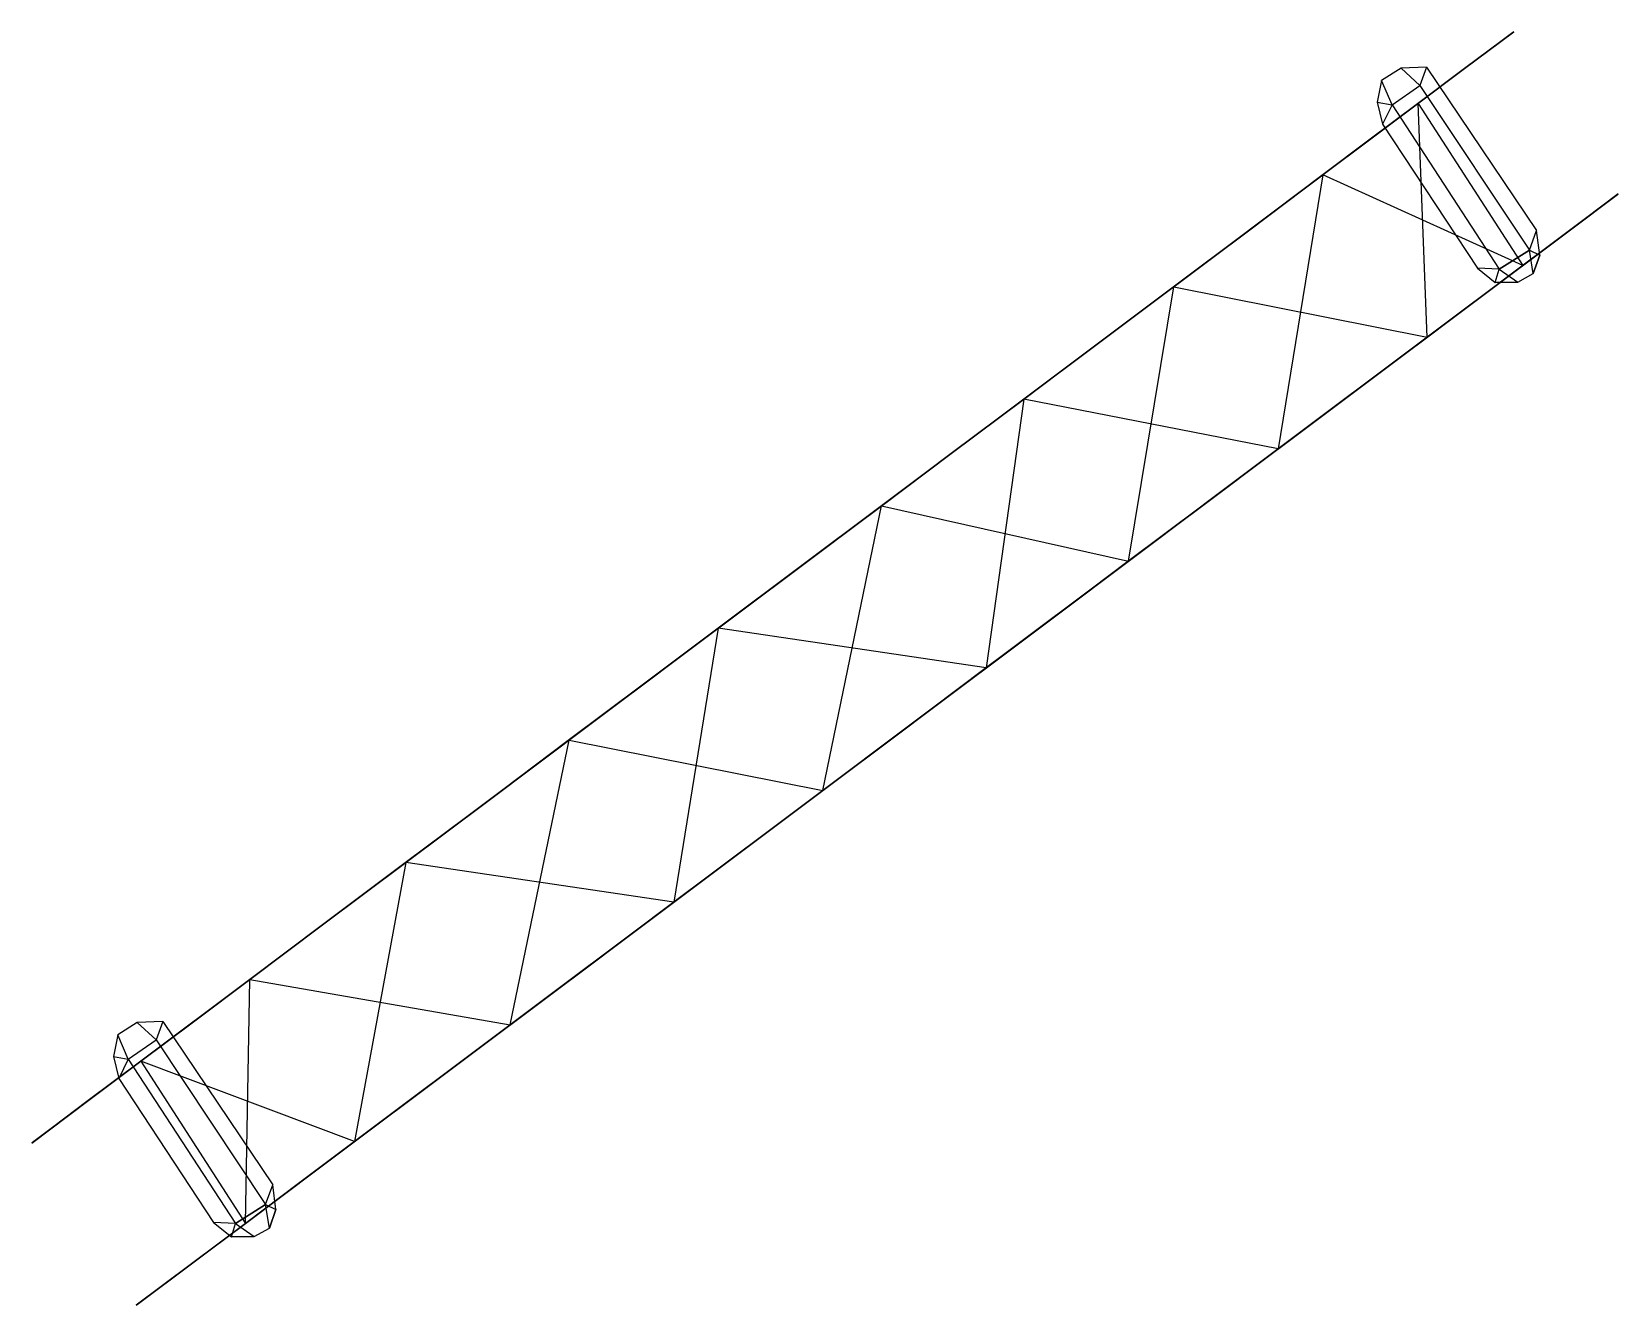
# Model space of a CAD drawing. Extents: x -0.081 to 0.878, y -0.094 to 0.677.
import ezdxf

# ---------------------------------------------------------------- set-up
doc = ezdxf.new("R2010")
doc.units = 0
doc.header["$MEASUREMENT"] = 0
doc.layers.get('0').update_dxf_attribs({"linetype": 'CONTINUOUS'})

msp = doc.modelspace()

# ---------------------------------------------------------------- linework, layer by layer
for p, q in [((0.81447, 0.67621, 0.14786), (0.75721, 0.63327, 0.1995)), ((0.78442, 0.65369, 0.1034), (0.81498, 0.67659, 0.10404)), ((0.81498, 0.67659, 0.10404), (0.7852, 0.65426, 0.14703)), ((0.7852, 0.65426, 0.14703), (0.81447, 0.67621, 0.14786)), ((0.81447, 0.67621, 0.14786), (0.81498, 0.67659, 0.10404)), ((0.72743, 0.61094, 0.14735), (0.7852, 0.65426, 0.14703)), ((0.74684, 0.65451, 0.01359), (0.73503, 0.6472, 0.01359)), ((0.7622, 0.65524, 0.01359), (0.74684, 0.65451, 0.01359)), ((0.7622, 0.65524, 0.01359), (0.74684, 0.65451, 0.01359)), ((0.74684, 0.65451, 0.01359), (0.75822, 0.6441, 0.10196)), ((0.7852, 0.65426, 0.14703), (0.7567, 0.63289, 0.10372)), ((0.7567, 0.63289, 0.10372), (0.78442, 0.65369, 0.1034)), ((0.7622, 0.65524, 0.01359), (0.75822, 0.6441, 0.10196)), ((0.7622, 0.65524, 0.01359), (0.82878, 0.55639, 0.01359)), ((0.7852, 0.65426, 0.14703), (0.78442, 0.65369, 0.1034)), ((0.73503, 0.6472, 0.01359), (0.73244, 0.63393, 0.01359)), ((0.73503, 0.6472, 0.01359), (0.73244, 0.63393, 0.01359)), ((0.74141, 0.63246, 0.10196), (0.73503, 0.6472, 0.01359)), ((0.74141, 0.63246, 0.10196), (0.75822, 0.6441, 0.10196)), ((0.75822, 0.6441, 0.10196), (0.82442, 0.54448, 0.10196)), ((0.73244, 0.63393, 0.01359), (0.74141, 0.63246, 0.10196)), ((0.73244, 0.63393, 0.01359), (0.73569, 0.62072, 0.01359)), ((0.75721, 0.63327, 0.1995), (0.69944, 0.58997, 0.24024)), ((0.7567, 0.63289, 0.10372), (0.72743, 0.61094, 0.14735)), ((0.72768, 0.61114, 0.10499), (0.7567, 0.63289, 0.10372)), ((0.74141, 0.63246, 0.10196), (0.73569, 0.62072, 0.01359)), ((0.74141, 0.63246, 0.10196), (0.80625, 0.53302, 0.10196)), ((0.75721, 0.63327, 0.1995), (0.7567, 0.63289, 0.10372)), ((0.76266, 0.49185, 0.23985), (0.75721, 0.63327, 0.1995)), ((0.75721, 0.63327, 0.1995), (0.82044, 0.53515, 0.19911)), ((0.73569, 0.62072, 0.01359), (0.79301, 0.53366, 0.01359)), ((0.65477, 0.55646, 0.14766), (0.72743, 0.61094, 0.14735)), ((0.6997, 0.59016, 0.10404), (0.72768, 0.61114, 0.10499)), ((0.72743, 0.61094, 0.14735), (0.6997, 0.59016, 0.10404)), ((0.72743, 0.61094, 0.14735), (0.72768, 0.61114, 0.10499)), ((0.69944, 0.58997, 0.24024), (0.60931, 0.52239, 0.29188)), ((0.65451, 0.55627, 0.1034), (0.6997, 0.59016, 0.10404)), ((0.6997, 0.59016, 0.10404), (0.65477, 0.55646, 0.14766)), ((0.69944, 0.58997, 0.24024), (0.67254, 0.42427, 0.29148)), ((0.69944, 0.58997, 0.24024), (0.6997, 0.59016, 0.10404)), ((0.82044, 0.53515, 0.19911), (0.69944, 0.58997, 0.24024)), ((0.8777, 0.57809, 0.14746), (0.82044, 0.53515, 0.19911)), ((0.84765, 0.55557, 0.103), (0.87821, 0.57848, 0.10364)), ((0.87821, 0.57848, 0.10364), (0.84842, 0.55614, 0.14662)), ((0.84842, 0.55614, 0.14662), (0.8777, 0.57809, 0.14746)), ((0.8777, 0.57809, 0.14746), (0.87821, 0.57848, 0.10364)), ((0.56309, 0.48774, 0.14799), (0.65477, 0.55646, 0.14766)), ((0.65477, 0.55646, 0.14766), (0.60906, 0.52219, 0.10372)), ((0.60906, 0.52219, 0.10372), (0.65451, 0.55627, 0.1034)), ((0.65477, 0.55646, 0.14766), (0.65451, 0.55627, 0.1034)), ((0.79066, 0.51283, 0.14695), (0.84842, 0.55614, 0.14662)), ((0.84842, 0.55614, 0.14662), (0.81993, 0.53477, 0.10332)), ((0.81993, 0.53477, 0.10332), (0.84765, 0.55557, 0.103)), ((0.82442, 0.54448, 0.10196), (0.82878, 0.55639, 0.01359)), ((0.83068, 0.54143, 0.01359), (0.82878, 0.55639, 0.01359)), ((0.84842, 0.55614, 0.14662), (0.84765, 0.55557, 0.103)), ((0.82442, 0.54448, 0.10196), (0.80625, 0.53302, 0.10196)), ((0.80625, 0.53302, 0.10196), (0.82442, 0.54448, 0.10196)), ((0.82671, 0.53029, 0.01359), (0.82442, 0.54448, 0.10196)), ((0.82442, 0.54448, 0.10196), (0.83068, 0.54143, 0.01359)), ((0.83068, 0.54143, 0.01359), (0.82671, 0.53029, 0.01359)), ((0.82671, 0.53029, 0.01359), (0.83068, 0.54143, 0.01359)), ((0.82044, 0.53515, 0.19911), (0.76266, 0.49185, 0.23985)), ((0.81993, 0.53477, 0.10332), (0.79066, 0.51283, 0.14695)), ((0.79092, 0.51302, 0.1046), (0.81993, 0.53477, 0.10332)), ((0.80625, 0.53302, 0.10196), (0.79301, 0.53366, 0.01359)), ((0.79301, 0.53366, 0.01359), (0.80379, 0.52501, 0.01359)), ((0.80379, 0.52501, 0.01359), (0.80625, 0.53302, 0.10196)), ((0.80625, 0.53302, 0.10196), (0.81741, 0.52514, 0.01359)), ((0.81741, 0.52514, 0.01359), (0.82671, 0.53029, 0.01359)), ((0.82044, 0.53515, 0.19911), (0.81993, 0.53477, 0.10332)), ((0.60931, 0.52239, 0.29188), (0.51869, 0.45443, 0.32749)), ((0.56284, 0.48754, 0.10372), (0.60906, 0.52219, 0.10372)), ((0.60906, 0.52219, 0.10372), (0.56309, 0.48774, 0.14799)), ((0.58191, 0.35631, 0.32709), (0.60931, 0.52239, 0.29188)), ((0.60931, 0.52239, 0.29188), (0.60906, 0.52219, 0.10372)), ((0.60931, 0.52239, 0.29188), (0.76266, 0.49185, 0.23985)), ((0.81741, 0.52514, 0.01359), (0.80379, 0.52501, 0.01359)), ((0.80379, 0.52501, 0.01359), (0.81741, 0.52514, 0.01359)), ((0.71799, 0.45834, 0.14726), (0.79066, 0.51283, 0.14695)), ((0.76293, 0.49204, 0.10364), (0.79092, 0.51302, 0.1046)), ((0.79066, 0.51283, 0.14695), (0.76293, 0.49204, 0.10364)), ((0.79066, 0.51283, 0.14695), (0.79092, 0.51302, 0.1046)), ((0.76266, 0.49185, 0.23985), (0.67254, 0.42427, 0.29148)), ((0.71773, 0.45815, 0.103), (0.76293, 0.49204, 0.10364)), ((0.76293, 0.49204, 0.10364), (0.71799, 0.45834, 0.14726)), ((0.76266, 0.49185, 0.23985), (0.76293, 0.49204, 0.10364)), ((0.47477, 0.42151, 0.14766), (0.56309, 0.48774, 0.14799)), ((0.56309, 0.48774, 0.14799), (0.51842, 0.45423, 0.10404)), ((0.51842, 0.45423, 0.10404), (0.56284, 0.48754, 0.10372)), ((0.56309, 0.48774, 0.14799), (0.56284, 0.48754, 0.10372)), ((0.51869, 0.45443, 0.32749), (0.43267, 0.38993, 0.34321)), ((0.51842, 0.45423, 0.10404), (0.47477, 0.42151, 0.14766)), ((0.47477, 0.42151, 0.10372), (0.51842, 0.45423, 0.10404)), ((0.51869, 0.45443, 0.32749), (0.49589, 0.29181, 0.34281)), ((0.51869, 0.45443, 0.32749), (0.51842, 0.45423, 0.10404)), ((0.67254, 0.42427, 0.29148), (0.51869, 0.45443, 0.32749)), ((0.62633, 0.38962, 0.14758), (0.71799, 0.45834, 0.14726)), ((0.71799, 0.45834, 0.14726), (0.67229, 0.42407, 0.10332)), ((0.67229, 0.42407, 0.10332), (0.71773, 0.45815, 0.103)), ((0.71799, 0.45834, 0.14726), (0.71773, 0.45815, 0.103)), ((0.67254, 0.42427, 0.29148), (0.58191, 0.35631, 0.32709)), ((0.62608, 0.38942, 0.10332), (0.67229, 0.42407, 0.10332)), ((0.67229, 0.42407, 0.10332), (0.62633, 0.38962, 0.14758)), ((0.67254, 0.42427, 0.29148), (0.67229, 0.42407, 0.10332)), ((0.38234, 0.3522, 0.14799), (0.47477, 0.42151, 0.14766)), ((0.47477, 0.42151, 0.14766), (0.43215, 0.38955, 0.10372)), ((0.43215, 0.38955, 0.10372), (0.47477, 0.42151, 0.10372)), ((0.47477, 0.42151, 0.14766), (0.47477, 0.42151, 0.10372)), ((0.43267, 0.38993, 0.34321), (0.33381, 0.31581, 0.34288)), ((0.38209, 0.352, 0.10372), (0.43215, 0.38955, 0.10372)), ((0.43215, 0.38955, 0.10372), (0.38234, 0.3522, 0.14799)), ((0.39704, 0.21769, 0.34249), (0.43267, 0.38993, 0.34321)), ((0.43267, 0.38993, 0.34321), (0.43215, 0.38955, 0.10372)), ((0.43267, 0.38993, 0.34321), (0.58191, 0.35631, 0.32709)), ((0.538, 0.32339, 0.14726), (0.62633, 0.38962, 0.14758)), ((0.62633, 0.38962, 0.14758), (0.58165, 0.35611, 0.10364)), ((0.58165, 0.35611, 0.10364), (0.62608, 0.38942, 0.10332)), ((0.62633, 0.38962, 0.14758), (0.62608, 0.38942, 0.10332)), ((0.58191, 0.35631, 0.32709), (0.49589, 0.29181, 0.34281)), ((0.58165, 0.35611, 0.10364), (0.538, 0.32339, 0.14726)), ((0.538, 0.32339, 0.10332), (0.58165, 0.35611, 0.10364)), ((0.58191, 0.35631, 0.32709), (0.58165, 0.35611, 0.10364)), ((0.28785, 0.28134, 0.14766), (0.38234, 0.3522, 0.14799)), ((0.38234, 0.3522, 0.14799), (0.33381, 0.31581, 0.10404)), ((0.33381, 0.31581, 0.10404), (0.38209, 0.352, 0.10372)), ((0.38234, 0.3522, 0.14799), (0.38209, 0.352, 0.10372)), ((0.44557, 0.25408, 0.14758), (0.538, 0.32339, 0.14726)), ((0.538, 0.32339, 0.14726), (0.49538, 0.29143, 0.10332)), ((0.49538, 0.29143, 0.10332), (0.538, 0.32339, 0.10332)), ((0.538, 0.32339, 0.14726), (0.538, 0.32339, 0.10332)), ((0.33381, 0.31581, 0.34288), (0.24369, 0.24823, 0.32781)), ((0.28734, 0.28096, 0.10372), (0.33381, 0.31581, 0.10404)), ((0.33381, 0.31581, 0.10404), (0.28785, 0.28134, 0.14766)), ((0.33381, 0.31581, 0.34288), (0.30691, 0.15011, 0.32741)), ((0.49589, 0.29181, 0.34281), (0.33381, 0.31581, 0.34288)), ((0.33381, 0.31581, 0.34288), (0.33381, 0.31581, 0.10404)), ((0.49589, 0.29181, 0.34281), (0.39704, 0.21769, 0.34249)), ((0.44532, 0.25388, 0.10332), (0.49538, 0.29143, 0.10332)), ((0.49538, 0.29143, 0.10332), (0.44557, 0.25408, 0.14758)), ((0.49589, 0.29181, 0.34281), (0.49538, 0.29143, 0.10332)), ((0.19363, 0.2107, 0.14735), (0.28785, 0.28134, 0.14766)), ((0.28785, 0.28134, 0.14766), (0.24317, 0.24785, 0.10372)), ((0.24317, 0.24785, 0.10372), (0.28734, 0.28096, 0.10372)), ((0.28785, 0.28134, 0.14766), (0.28734, 0.28096, 0.10372)), ((0.35109, 0.18322, 0.14726), (0.44557, 0.25408, 0.14758)), ((0.44557, 0.25408, 0.14758), (0.39704, 0.21769, 0.10364)), ((0.39704, 0.21769, 0.10364), (0.44532, 0.25388, 0.10332)), ((0.44557, 0.25408, 0.14758), (0.44532, 0.25388, 0.10332)), ((0.24369, 0.24823, 0.32781), (0.14483, 0.17412, 0.29156)), ((0.19336, 0.21051, 0.1034), (0.24317, 0.24785, 0.10372)), ((0.24317, 0.24785, 0.10372), (0.19363, 0.2107, 0.14735)), ((0.20807, 0.076, 0.29117), (0.24369, 0.24823, 0.32781)), ((0.24369, 0.24823, 0.32781), (0.24317, 0.24785, 0.10372)), ((0.24369, 0.24823, 0.32781), (0.39704, 0.21769, 0.34249)), ((0.39704, 0.21769, 0.34249), (0.30691, 0.15011, 0.32741)), ((0.35056, 0.18284, 0.10332), (0.39704, 0.21769, 0.10364)), ((0.39704, 0.21769, 0.10364), (0.35109, 0.18322, 0.14726)), ((0.39704, 0.21769, 0.34249), (0.39704, 0.21769, 0.10364)), ((0.09451, 0.13638, 0.14735), (0.19363, 0.2107, 0.14735)), ((0.19363, 0.2107, 0.14735), (0.14458, 0.17392, 0.10404)), ((0.14458, 0.17392, 0.10404), (0.19336, 0.21051, 0.1034)), ((0.19363, 0.2107, 0.14735), (0.19336, 0.21051, 0.1034)), ((0.25685, 0.11257, 0.14695), (0.35109, 0.18322, 0.14726)), ((0.35109, 0.18322, 0.14726), (0.30641, 0.14973, 0.10332)), ((0.30641, 0.14973, 0.10332), (0.35056, 0.18284, 0.10332)), ((0.35109, 0.18322, 0.14726), (0.35056, 0.18284, 0.10332)), ((0.14483, 0.17412, 0.29156), (0.05061, 0.10345, 0.24056)), ((0.14458, 0.17392, 0.10404), (0.09451, 0.13638, 0.14735)), ((0.09451, 0.13638, 0.10404), (0.14458, 0.17392, 0.10404)), ((0.14483, 0.17412, 0.29156), (0.11383, 0.00534, 0.24016)), ((0.14483, 0.17412, 0.29156), (0.14458, 0.17392, 0.10404)), ((0.30691, 0.15011, 0.32741), (0.14483, 0.17412, 0.29156)), ((0.30691, 0.15011, 0.32741), (0.20807, 0.076, 0.29117)), ((0.25659, 0.11237, 0.103), (0.30641, 0.14973, 0.10332)), ((0.30641, 0.14973, 0.10332), (0.25685, 0.11257, 0.14695)), ((0.30691, 0.15011, 0.32741), (0.30641, 0.14973, 0.10332)), ((0.01672, 0.07805, 0.14799), (0.09451, 0.13638, 0.14735)), ((0.09451, 0.13638, 0.14735), (0.05061, 0.10345, 0.10372)), ((0.05061, 0.10345, 0.10372), (0.09451, 0.13638, 0.10404)), ((0.09451, 0.13638, 0.14735), (0.09451, 0.13638, 0.10404)), ((0.15775, 0.03826, 0.14695), (0.25685, 0.11257, 0.14695)), ((0.25685, 0.11257, 0.14695), (0.20781, 0.0758, 0.10364)), ((0.20781, 0.0758, 0.10364), (0.25659, 0.11237, 0.103)), ((0.25685, 0.11257, 0.14695), (0.25659, 0.11237, 0.103)), ((0.05061, 0.10345, 0.24056), (-0.01538, 0.05398, 0.19918)), ((0.01645, 0.07785, 0.10372), (0.05061, 0.10345, 0.10372)), ((0.05061, 0.10345, 0.10372), (0.01672, 0.07805, 0.14799)), ((0.04785, -0.04414, 0.19879), (0.05061, 0.10345, 0.24056)), ((0.05061, 0.10345, 0.24056), (0.20807, 0.076, 0.29117)), ((0.05061, 0.10345, 0.24056), (0.05061, 0.10345, 0.10372)), ((-0.04798, 0.02953, 0.14735), (0.01672, 0.07805, 0.14799)), ((-0.01752, 0.07732), (-0.02932, 0.07)), ((-0.00215, 0.07806), (-0.01752, 0.07732)), ((-0.00215, 0.07806), (-0.01752, 0.07732)), ((-0.01752, 0.07732), (-0.00613, 0.06692, 0.10196)), ((0.01672, 0.07805, 0.14799), (-0.01538, 0.05398, 0.10404)), ((-0.01538, 0.05398, 0.10404), (0.01645, 0.07785, 0.10372)), ((-0.00215, 0.07806), (-0.00613, 0.06692, 0.10196)), ((-0.00215, 0.07806), (0.06443, -0.02078)), ((0.01672, 0.07805, 0.14799), (0.01645, 0.07785, 0.10372)), ((-0.02932, 0.07), (-0.03191, 0.05674)), ((-0.02932, 0.07), (-0.03191, 0.05674)), ((-0.02294, 0.05526, 0.10196), (-0.02932, 0.07)), ((0.20807, 0.076, 0.29117), (0.11383, 0.00534, 0.24016)), ((0.20781, 0.0758, 0.10364), (0.15775, 0.03826, 0.14695)), ((0.15775, 0.03826, 0.10364), (0.20781, 0.0758, 0.10364)), ((0.20807, 0.076, 0.29117), (0.20781, 0.0758, 0.10364)), ((-0.02294, 0.05526, 0.10196), (-0.00613, 0.06692, 0.10196)), ((-0.00613, 0.06692, 0.10196), (0.06007, -0.0327, 0.10196)), ((-0.01538, 0.05398, 0.19918), (-0.08085, 0.00489, 0.14818)), ((-0.01538, 0.05398, 0.10404), (-0.04798, 0.02953, 0.14735)), ((-0.04773, 0.02972, 0.10499), (-0.01538, 0.05398, 0.10404)), ((-0.03191, 0.05674), (-0.02294, 0.05526, 0.10196)), ((-0.03191, 0.05674), (-0.02866, 0.04352)), ((-0.02294, 0.05526, 0.10196), (-0.02866, 0.04352)), ((-0.02294, 0.05526, 0.10196), (0.04189, -0.04418, 0.10196)), ((-0.01538, 0.05398, 0.19918), (0.04785, -0.04414, 0.19879)), ((0.11383, 0.00534, 0.24016), (-0.01538, 0.05398, 0.19918)), ((-0.01538, 0.05398, 0.19918), (-0.01538, 0.05398, 0.10404)), ((-0.02866, 0.04352), (0.02866, -0.04352)), ((-0.08137, 0.0045, 0.10372), (-0.04773, 0.02972, 0.10499)), ((-0.04798, 0.02953, 0.14735), (-0.08137, 0.0045, 0.10372)), ((-0.08085, 0.00489, 0.14818), (-0.04798, 0.02953, 0.14735)), ((-0.04798, 0.02953, 0.14735), (-0.04773, 0.02972, 0.10499)), ((0.07994, -0.02007, 0.14758), (0.15775, 0.03826, 0.14695)), ((0.15775, 0.03826, 0.14695), (0.11383, 0.00534, 0.10332)), ((0.11383, 0.00534, 0.10332), (0.15775, 0.03826, 0.10364)), ((0.15775, 0.03826, 0.14695), (0.15775, 0.03826, 0.10364)), ((-0.08085, 0.00489, 0.14818), (-0.08137, 0.0045, 0.10372)), ((0.04785, -0.04414, 0.10364), (0.11383, 0.00534, 0.10332)), ((0.11383, 0.00534, 0.24016), (0.04785, -0.04414, 0.19879)), ((0.11383, 0.00534, 0.10332), (0.07994, -0.02007, 0.14758)), ((0.11383, 0.00534, 0.24016), (0.11383, 0.00534, 0.10332)), ((0.01524, -0.06859, 0.14695), (0.07994, -0.02007, 0.14758)), ((0.07994, -0.02007, 0.14758), (0.04785, -0.04414, 0.10364)), ((0.06007, -0.0327, 0.10196), (0.06443, -0.02078)), ((0.06633, -0.03577), (0.06443, -0.02078)), ((0.07994, -0.02007, 0.14758), (0.07969, -0.02027, 0.14818)), ((0.06007, -0.0327, 0.10196), (0.04189, -0.04418, 0.10196)), ((0.04189, -0.04418, 0.10196), (0.06007, -0.0327, 0.10196)), ((0.06236, -0.0469), (0.06007, -0.0327, 0.10196)), ((0.06007, -0.0327, 0.10196), (0.06633, -0.03577)), ((0.06633, -0.03577), (0.06236, -0.0469)), ((0.06236, -0.0469), (0.06633, -0.03577)), ((0.04785, -0.04414, 0.19879), (-0.01762, -0.09323, 0.14778)), ((0.04785, -0.04414, 0.10364), (0.01524, -0.06859, 0.14695)), ((0.0155, -0.0684, 0.1046), (0.04785, -0.04414, 0.10364)), ((0.04189, -0.04418, 0.10196), (0.02866, -0.04352)), ((0.02866, -0.04352), (0.03944, -0.05219)), ((0.03944, -0.05219), (0.04189, -0.04418, 0.10196)), ((0.04189, -0.04418, 0.10196), (0.05307, -0.05205)), ((0.04785, -0.04414, 0.19879), (0.04785, -0.04414, 0.10364)), ((0.05307, -0.05205), (0.06236, -0.0469)), ((0.05307, -0.05205), (0.03944, -0.05219)), ((0.03944, -0.05219), (0.05307, -0.05205)), ((-0.01813, -0.09362, 0.10332), (0.0155, -0.0684, 0.1046)), ((0.01524, -0.06859, 0.14695), (-0.01813, -0.09362, 0.10332)), ((-0.01762, -0.09323, 0.14778), (0.01524, -0.06859, 0.14695)), ((0.01524, -0.06859, 0.14695), (0.0155, -0.0684, 0.1046)), ((-0.01762, -0.09323, 0.14778), (-0.01813, -0.09362, 0.10332))]:
    msp.add_line(p, q)

doc.saveas('drawing.dxf')
